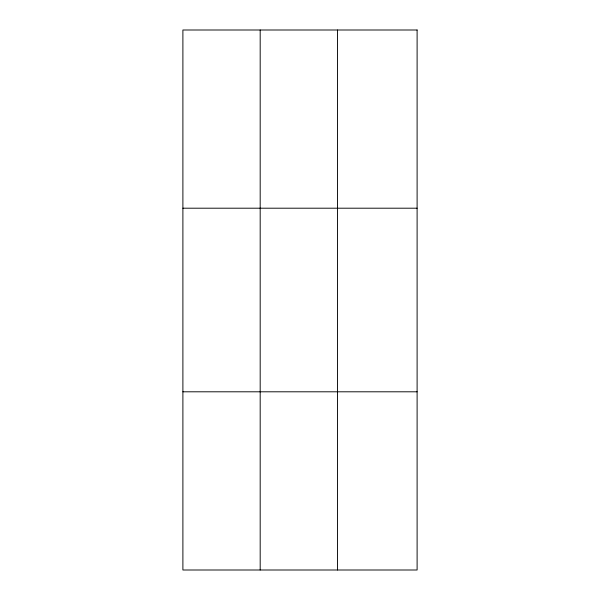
<?xml version="1.0" encoding="UTF-8"?>
<svg xmlns="http://www.w3.org/2000/svg" width="600" height="600" viewBox="0 0 600 600"><rect width="100%" height="100%" fill="white"/><g stroke="black" fill="none" stroke-linecap="round" stroke-linejoin="round"><path stroke-width="0.9" d="M260.183 30L260.183 570M337.478 30L337.478 570M182.895 208.2L417.105 208.2M182.895 391.8L417.105 391.8M417.105 30L417.105 570L182.895 570L182.895 30L417.105 30"/></g></svg>
